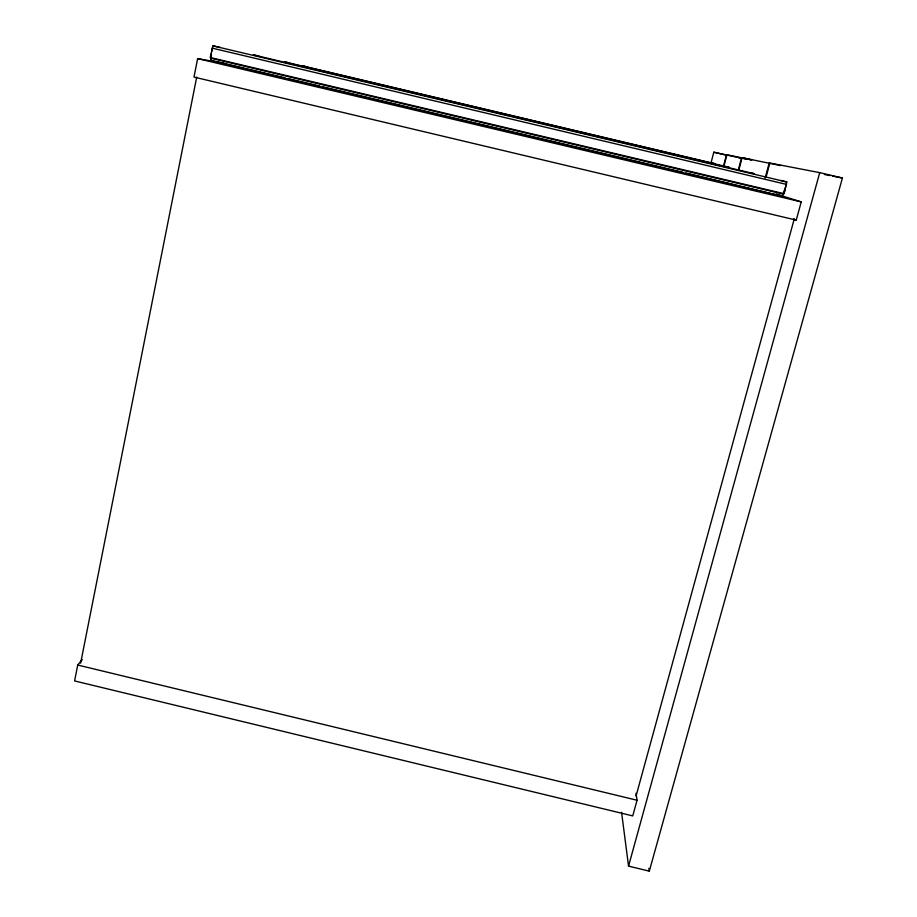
<?xml version="1.0" encoding="UTF-8"?>
<svg xmlns="http://www.w3.org/2000/svg" width="917" height="917" viewBox="0 0 917 917"><rect width="100%" height="100%" fill="white"/><g stroke="black" fill="none" stroke-linecap="round" stroke-linejoin="round"><path stroke-width="1.38" d="M220.286 47.478L212.996 45.85L210.176 57.484L784.024 193.682L786.786 181.99L780.917 180.5M82.243 659.587L77.727 665.043L74.586 680.93L632.741 815.912L637.051 800.243L635.974 793.285M224.149 63.25L197.648 58.608L193.991 77.074L796.243 220.114L801.24 201.889L776 193.957M80.639 663.14L196.708 77.097M210.784 56.315L211.277 53.851M211.77 51.375L212.263 48.899M784.849 188.719L782.373 196.307L210.681 60.614L211.483 54.08M710.904 163.283L713.816 152.211L741.842 158.297L739.113 157.77M723.582 165.748L726.505 154.664M724.017 165.817L726.94 154.744L751.252 159.867M738.3 170.012L741.612 157.575M738.815 170.103L742.117 157.678L780.596 165.576M765.133 178.093L769.225 162.905M766.154 176.832L769.867 163.031L819.729 172.648L842.414 178.024L649.305 871.15L628.546 866.118L621.566 812.279M786.052 185.051L784.024 193.682M636.077 795.933L794.237 218.98M628.546 866.118L819.729 172.648M782.728 194.542L783.29 193.315M210.681 60.614L216.848 61.691M743.641 158.652L746.278 159.168M824.486 174.505L830 175.594M832.762 176.133L842.414 178.024M258.926 56.12L253.356 54.871L754.324 173.726L749.842 172.591M289.027 62.849L284.625 61.863L729.187 167.33L725.645 166.435M305.659 66.563L301.842 65.715L715.352 163.822L712.291 163.043M742.117 157.678L751.78 159.971M713.816 152.211L726.849 155.305M212.996 45.85L786.786 181.99M212.045 48.097L786.545 184.409M210.669 58.184L783.382 194.117M218.235 62.024L285.015 77.876M287.8 78.541L319.804 86.129M322.589 86.794L682.936 172.327M685.71 172.981L782.373 196.307M197.648 58.608L801.24 201.889M77.727 665.043L637.051 800.243M793.641 219.094L796.243 220.114M648.869 868.33L649.305 871.15M211.174 57.53L211.185 58.883"/></g></svg>
